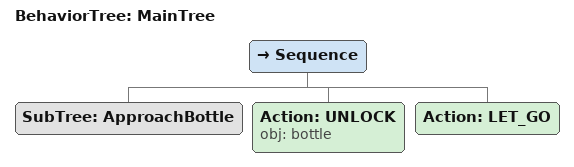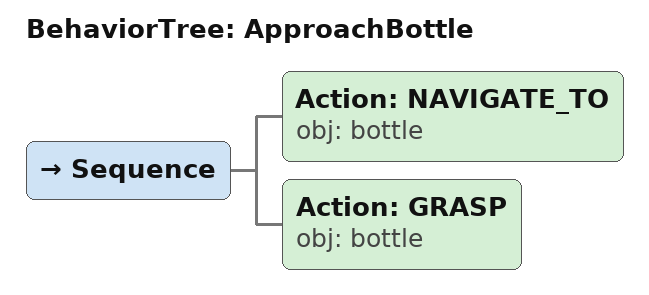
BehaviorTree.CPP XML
<root main_tree_to_execute="MainTree">
  <BehaviorTree ID="MainTree">
    <Sequence>
      <!-- Execute subtree ApproachBottle -->
      <SubTree ID="ApproachBottle" />
      <!-- Unlock bottle -->
      <Action ID="UNLOCK" obj="bottle" />
      <!-- Let go -->
      <Action ID="LET_GO" />
    </Sequence>
  </BehaviorTree>
  <!-- Subtree definition ApproachBottle -->
  <BehaviorTree ID="ApproachBottle">
    <Sequence>
      <!-- Navigate to bottle -->
      <Action ID="NAVIGATE_TO" obj="bottle" />
      <!-- Grasp bottle -->
      <Action ID="GRASP" obj="bottle" />
    </Sequence>
  </BehaviorTree>
</root>
